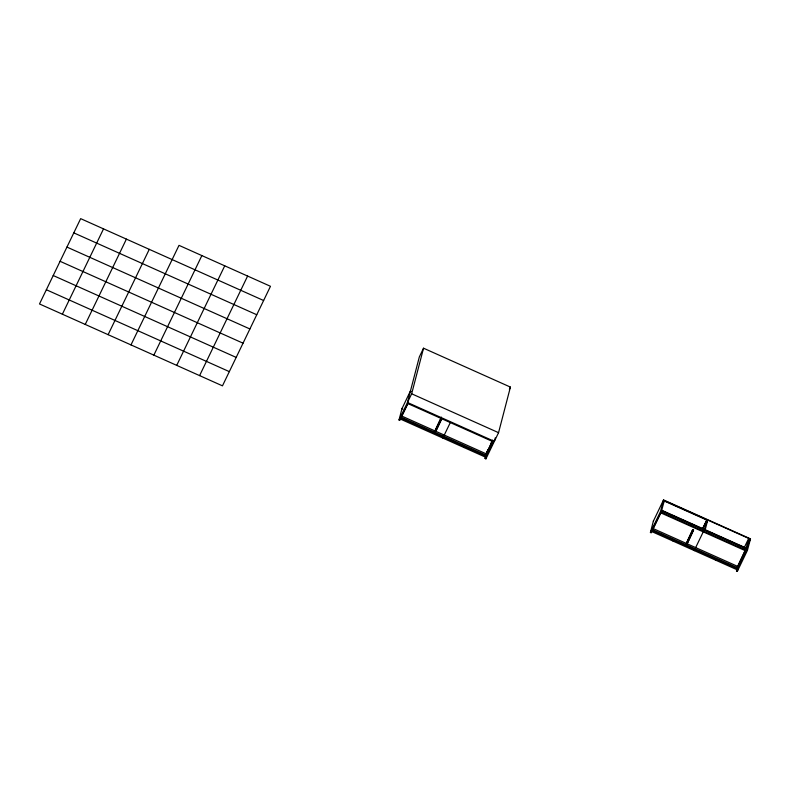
<?xml version="1.0" encoding="UTF-8"?>
<svg xmlns="http://www.w3.org/2000/svg" width="790" height="790" viewBox="0 0 790 790"><rect width="100%" height="100%" fill="white"/><g stroke="black" fill="none" stroke-linecap="round" stroke-linejoin="round"><path stroke-width="1.19" d="M408.292 402.861L399.859 420.339L399.029 419.974L402.061 408.331M485.89 456.077L400.668 417.94M399.029 419.974L411.659 393.785L423.539 348.202L510.419 387.09L498.549 432.673L485.919 458.852L485.09 458.486L485.682 456.225M485.919 458.852L486.502 456.59M495.261 437.867L494.352 441.373L407.462 402.485L419.342 356.902L423.539 348.202M737.07 568.731L736.477 570.992L737.307 571.358L747.389 550.452L750.5 538.839L663.541 499.922L660.509 511.565L661.329 511.93L651.237 532.845L650.417 532.48L653.449 520.837M652.056 530.446L737.277 568.583M664.271 500.633L661.23 512.137L746.471 550.294L749.513 538.78M692.741 529.606L685.779 544.646L692.741 529.606L693.571 529.971L686.609 545.011L693.571 529.971M694.657 549.504L694.212 550.561M705.203 529.715L707.524 520.808L706.704 520.442L704.295 529.685L695.595 547.727M702.685 528.52L706.872 519.692M737.307 571.358L737.89 569.106M746.175 548.053L748.693 538.405L744.071 547.983M62.37 314.203L103.53 228.873M85.241 324.433L126.4 239.113M108.112 334.674L149.27 249.344M130.982 344.904L179.004 245.354L270.476 286.296L222.464 385.846L39.5 303.962L80.659 218.642L263.623 300.516M153.853 355.144L201.865 255.595M176.723 365.375L224.735 265.825M199.594 375.606L247.606 276.066M410.494 390.843L401.972 408.667L402.801 409.032M400.579 418.275L407.64 403.641M400.767 418.315L400.402 419.065L421.524 428.526L421.89 427.775M422.067 427.844L421.702 428.605L464.046 447.555L464.411 446.804M441.353 417.1L434.401 432.14L441.018 418.414M441.669 418.522L435.221 432.505L441.837 418.789M442.825 438.055L450.241 422.699M464.589 446.883L464.224 447.634L485.356 457.094L485.722 456.334M509.372 389.263L510.419 387.09M485.564 454.665L488.092 449.431M491.113 443.16L492.131 441.067M492.684 440.07L485.722 455.109L492.338 441.393M485.09 458.486L493.523 441.008M653.36 521.173L663.541 499.922M663.165 503.092L664.183 500.969L706.783 520.037M650.417 532.48L660.509 511.565M652.994 528.658L660.667 512.75M673.278 540.281L672.912 541.032L651.789 531.571M673.445 540.36L673.09 541.111L715.434 560.061L715.799 559.31M702.606 528.925L706.704 520.442M705.993 523.987L707.524 520.808M694.301 550.6L694.667 549.85M715.977 559.389L715.612 560.14L736.744 569.6L737.1 568.84M748.377 543.244L750.5 538.839M745.108 550.413L737.11 567.615L745.276 550.669M748.288 543.579L750.411 539.185L663.452 500.258M746.451 549.721L746.807 548.971L661.576 510.824M736.477 570.992L746.57 550.077L747.389 550.452M73.796 232.862L256.76 314.746M410.405 391.188L411.235 391.554M411.659 393.785L498.549 432.673M661.783 510.281L747.004 548.418M661.694 510.626L746.915 548.764M66.943 247.082L249.897 328.966M660.865 512.898L746.106 551.045M407.926 403.611L493.167 441.758M692.405 530.919L693.225 531.295M60.08 261.302L243.044 343.186M485.771 453.657L401.646 416.014L401.31 417.327L486.541 455.475M738.275 566.667L653.034 528.52L652.698 529.833L737.929 567.98M400.945 418.078L486.186 456.225M652.333 530.584L737.574 568.731M53.216 275.522L236.18 357.406M46.363 289.742L229.317 371.626"/></g></svg>
